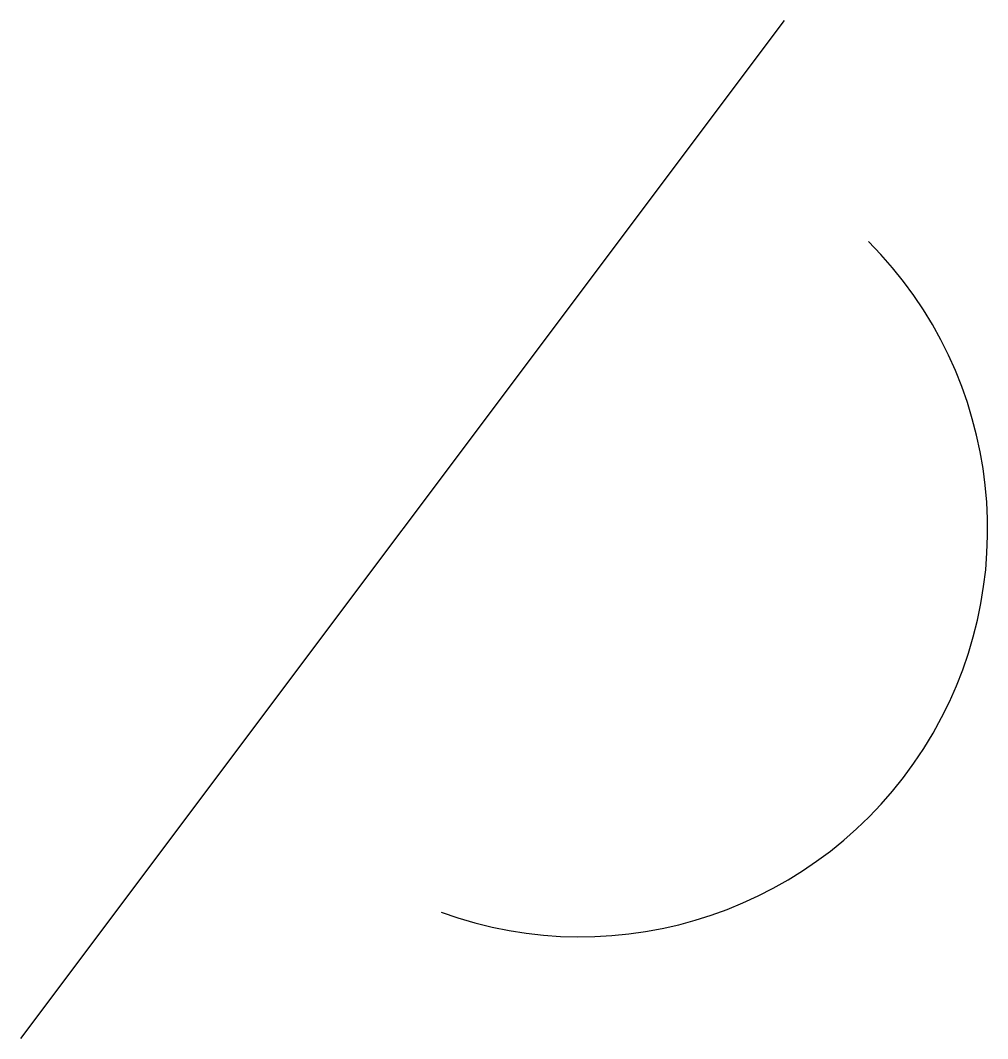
# Model space of a CAD drawing. Header units: millimetres. Extents: x 3 to 22, y 11 to 31.
import ezdxf

# ---------------------------------------------------------------- set-up
doc = ezdxf.new("R2010")
doc.units = ezdxf.units.MM
doc.layers.get('0').update_dxf_attribs({"lineweight": 25, "true_color": 0xffffff})

msp = doc.modelspace()

# ---------------------------------------------------------------- linework, layer by layer
msp.add_line((18, 31), (3, 11))
msp.add_arc((14, 21), 8, 250, 45)

doc.saveas('drawing.dxf')
